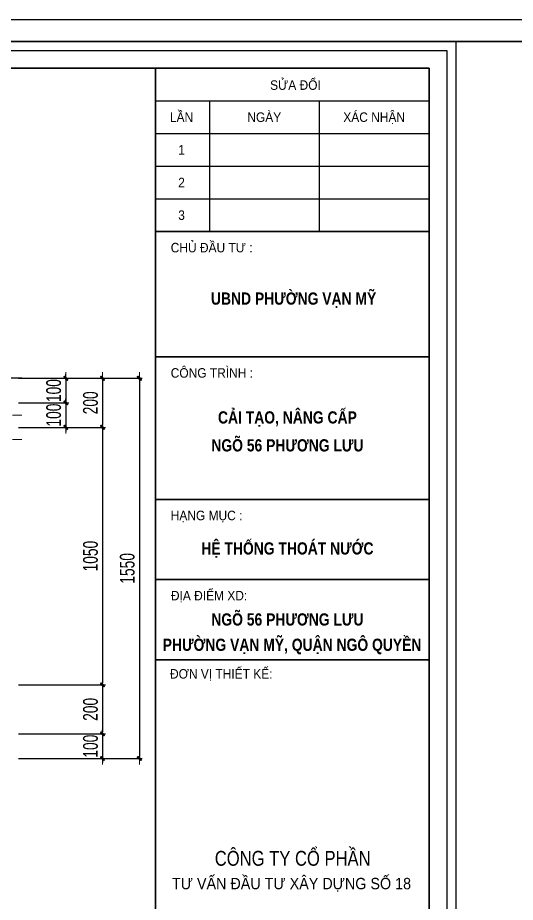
# Model space of a CAD drawing. Header units: inches. Extents: x -676 to 53517, y -16349 to 46516.
# Drawn here: x 34724 to 36753, y 23442 to 27049 of the extents above; entities that cross this region are included whole.
import ezdxf
from ezdxf.enums import TextEntityAlignment as Align

# ---------------------------------------------------------------- set-up
doc = ezdxf.new("R2010")
doc.units = ezdxf.units.IN
doc.header["$MEASUREMENT"] = 0
doc.linetypes.add('HIDDEN', pattern=[0.375, 0.25, -0.125])
for name, color, linetype in [('BT7-THAY', 7, 'Continuous'), ('ENTTNTHIETKE1', 2, 'Continuous'), ('KHUNGTEN', 5, 'Continuous'), ('T.bao', 6, 'Continuous'), ('TXT', 5, 'Continuous')]:
    doc.layers.add(name, color=color, linetype=linetype)
for name, color, linetype, lineweight in [('LC Dim', 8, 'Continuous', 18), ('LC MANH DUT', 35, 'HIDDEN', 5), ('LC Net thay', 7, 'Continuous', 25), ('THEP', 1, 'Continuous', 35)]:
    doc.layers.add(name, color=color, linetype=linetype, lineweight=lineweight)
doc.styles.add('HOATBIF', font='hoatbif.shx', dxfattribs={"width": 0.7})
doc.styles.add('T2', font='', dxfattribs={"width": 0.8})
doc.styles.add('VnAvantH-B', font='')
doc.styles.get('T2').set_extended_font_data('.VnArialH')
doc.styles.get('VnAvantH-B').set_extended_font_data('.VnAvantH', bold=True)
doc.dimstyles.new('1-100(1-25)', dxfattribs={"dimscale": 25, "dimtxt": 2.5, "dimasz": 0.35, "dimexe": 0.5, "dimexo": 0, "dimgap": 0.8, "dimtad": 1, "dimdec": 0, "dimzin": 0, "dimdsep": 46, "dimtxsty": 'HOATBIF', "dimblk1": 'DOT', "dimblk2": 'DOT', "dimsah": 1, "dimcen": -1, "dimdle": 1, "dimclrd": 256, "dimclre": 256, "dimclrt": 4, "dimadec": 3, "dimazin": 2, "dimtfac": 0.333333, "dimtdec": 0, "dimtix": 1, "dimtmove": 2, "dimatfit": 3, "dimldrblk": 'DOT', "dimfxl": 1, "dimtvp": 0.833333, "dimtolj": 1, "dimtzin": 0, "dimarcsym": 0})

# ---------------------------------------------------------------- blocks, each defined once
blk = doc.blocks.new('khung vpn')
at = {"layer": 'Defpoints'}
for p, q in [((52556.46, -4195.446), (52498.758, -4195.446)), ((52498.758, -4195.446), (52498.758, -4235.276)), ((52556.46, -4235.276), (52556.46, -4195.446)), ((52498.758, -4235.276), (52556.46, -4235.276))]:
    blk.add_line(p, q, dxfattribs=at)
at = {"layer": 'KHUNGTEN'}
blk.add_lwpolyline([(52556.243, -4234.885), (52502.048, -4234.885), (52502.048, -4195.662), (52556.243, -4195.662)], close=True, dxfattribs=at)
at = {"layer": 'T.bao'}
for p, q in [((52549.443, -4196.835), (52555.832, -4196.835)), ((52550.703, -4196.835), (52550.703, -4199.885)), ((52553.267, -4196.835), (52553.267, -4199.885)), ((52549.443, -4197.598), (52555.832, -4197.598)), ((52549.443, -4198.36), (52555.832, -4198.36)), ((52549.443, -4199.123), (52555.832, -4199.123))]:
    blk.add_line(p, q, dxfattribs=at)
at = {"layer": 'THEP'}
for p, q in [((52549.443, -4199.885), (52555.832, -4199.885)), ((52549.443, -4202.81), (52555.832, -4202.81)), ((52549.443, -4206.138), (52555.832, -4206.138)), ((52549.443, -4208.009), (52555.832, -4208.009)), ((52549.443, -4209.881), (52555.832, -4209.881))]:
    blk.add_line(p, q, dxfattribs=at)
for points in [[(52555.832, -4234.474), (52502.459, -4234.474), (52502.459, -4196.073), (52555.832, -4196.073)], [(52555.832, -4196.073), (52555.832, -4234.474), (52549.443, -4234.474), (52549.443, -4196.073)]]:
    blk.add_lwpolyline(points, close=True, dxfattribs=at)
at = {"layer": 'TXT', "linetype": 'Continuous'}
blk.add_line((52555.832, -4196.073), (52555.832, -4234.474), dxfattribs=at)
at = {"layer": 'BT7-THAY', "linetype": 'ByBlock', "style": 'VnAvantH-B', "width": 0.85}
for s, p in [('ubnd ph\xadêng v¹n mü', (52552.67, -4201.592)), ('c¶i t¹o, n©ng cÊp', (52552.525, -4204.366)), ('ngâ 56 ph\xad¬ng l\xadu', (52552.525, -4205.018)), ('HÖ THèNG THO¸T N¦íC', (52552.525, -4207.424)), ('ngâ 56 ph\xad¬ng l\xadu', (52552.525, -4209.082)), ('ph\xadêng v¹n mü, quËn ng« quyÒn', (52552.634, -4209.673))]:
    blk.add_text(s, height=0.28512, dxfattribs=at).set_placement(p, align=Align.CENTER)
at = {"layer": 'TXT', "linetype": 'Continuous', "style": 'T2'}
for s, height, width, p in [('söa ®æi', 0.2218, 0.9, (52552.713, -4196.577)), ('lÇn', 0.2218, 0.9, (52550.054, -4197.326)), ('ngµy', 0.2218, 0.9, (52551.985, -4197.326)), ('x¸c nhËn', 0.2218, 0.9, (52554.55, -4197.326)), ('1', 0.222, 0.9, (52550.054, -4198.089)), ('2', 0.222, 0.9, (52550.054, -4198.851)), ('3', 0.222, 0.9, (52550.054, -4199.614)), ('c«ng ty cæ phÇn', 0.34658, 0.8, (52552.648, -4214.689))]:
    blk.add_text(s, height=height, dxfattribs=dict(at, width=width)).set_placement(p, align=Align.CENTER)
at = {"layer": 'TXT', "linetype": 'Continuous', "style": 'T2', "width": 0.9}
for s, height, p in [('chñ ®Çu t\xad :', 0.22181, (52549.802, -4200.371)), ('c«ng tr×nh :', 0.22181, (52549.802, -4203.296)), ('h¹ng môc :', 0.2218, (52549.802, -4206.623)), ('®Þa ®iÓm xd:', 0.22181, (52549.806, -4208.494)), ('®¬n vÞ thiÕt kÕ:', 0.22181, (52549.785, -4210.32))]:
    blk.add_text(s, height=height, dxfattribs=at).set_placement(p)
blk.add_text('t\xad vÊn ®Çu t\xad x©y dùng sè 18', height=0.26617, dxfattribs=at).set_placement((52552.621, -4215.094), align=Align.MIDDLE)
blk = doc.blocks.new('DOT')
at = {"layer": 'LC Dim'}
blk.add_line((-3, 0), (3, 0), dxfattribs=at)
at = {"layer": 'LC Dim', "color": 4}
blk.add_line((-1, -1), (1, 1), dxfattribs=at)
blk.add_lwpolyline([(0.5, 1), (-1, -0.5), (-0.5, -1), (1, 0.5)], close=True, dxfattribs=at)
blk = doc.blocks.new('*D280')
at = {"layer": 'Defpoints', "color": 0, "transparency": 16777216}
for p in [(34728, 25578.4), (34728, 25478.4), (34920.5, 25478.4)]:
    blk.add_point(p, dxfattribs=at)
at = {"layer": 'LC Dim', "lineweight": -2, "transparency": 16777216}
for p, q in [((34728, 25578.4), (34932.5, 25578.4)), ((34920.5, 25586.8), (34920.5, 25595.2)), ((34920.5, 25578.4), (34920.5, 25478.4)), ((34728, 25478.4), (34932.5, 25478.4)), ((34920.5, 25470), (34920.5, 25461.6))]:
    blk.add_line(p, q, dxfattribs=at)
at = {"layer": 'LC Dim', "lineweight": -2, "transparency": 16777216, "xscale": 8.399999999999999, "yscale": 8.399999999999999, "zscale": 8.399999999999999}
for p, rotation in [((34920.5, 25578.4), 270), ((34920.5, 25478.4), 90)]:
    blk.add_blockref('DOT', p, dxfattribs=dict(at, rotation=rotation))
at = {"layer": 'LC Dim', "color": 4, "transparency": 16777216, "insert": (34871.3, 25528.4), "char_height": 60, "attachment_point": 5, "rotation": 90, "style": 'HOATBIF'}
blk.add_mtext('\\A1;100', dxfattribs=at)
blk = doc.blocks.new('_Dot')
at = {"color": 0, "linetype": 'ByBlock', "lineweight": -2}
blk.add_line((-0.5, 0), (-1, 0), dxfattribs=at)
at = {"color": 0, "linetype": 'ByBlock', "const_width": 0.5}
blk.add_lwpolyline([(-0.25, 0, 1), (0.25, 0, 1)], format="xyb", close=True, dxfattribs=at)
blk = doc.blocks.new('*D281')
at = {"layer": 'Defpoints', "color": 0, "transparency": 16777216}
for p in [(34728, 25478.4), (34728, 25378.4), (34920.5, 25378.4)]:
    blk.add_point(p, dxfattribs=at)
at = {"layer": 'LC Dim', "lineweight": -2, "transparency": 16777216}
for p, q in [((34728, 25478.4), (34932.5, 25478.4)), ((34920.5, 25486.8), (34920.5, 25495.2)), ((34920.5, 25478.4), (34920.5, 25378.4)), ((34728, 25378.4), (34932.5, 25378.4)), ((34920.5, 25370), (34920.5, 25361.6))]:
    blk.add_line(p, q, dxfattribs=at)
at = {"layer": 'LC Dim', "lineweight": -2, "transparency": 16777216, "xscale": 8.399999999999999, "yscale": 8.399999999999999, "zscale": 8.399999999999999}
for p, rotation in [((34920.5, 25478.4), 270), ((34920.5, 25378.4), 90)]:
    blk.add_blockref('DOT', p, dxfattribs=dict(at, rotation=rotation))
at = {"layer": 'LC Dim', "color": 4, "transparency": 16777216, "insert": (34871.3, 25428.4), "char_height": 60, "attachment_point": 5, "rotation": 90, "style": 'HOATBIF'}
blk.add_mtext('\\A1;100', dxfattribs=at)
blk = doc.blocks.new('*D282')
at = {"layer": 'Defpoints', "color": 0, "transparency": 16777216}
for p in [(34728, 25578.4), (34728, 25378.4), (35070.5, 25378.4)]:
    blk.add_point(p, dxfattribs=at)
at = {"layer": 'LC Dim', "lineweight": -2, "transparency": 16777216}
for p, q in [((34728, 25578.4), (35082.5, 25578.4)), ((35070.5, 25570), (35070.5, 25386.8)), ((34728, 25378.4), (35082.5, 25378.4))]:
    blk.add_line(p, q, dxfattribs=at)
at = {"layer": 'LC Dim', "lineweight": -2, "transparency": 16777216, "xscale": 8.399999999999999, "yscale": 8.399999999999999, "zscale": 8.399999999999999}
for p, rotation in [((35070.5, 25578.4), 90), ((35070.5, 25378.4), 270)]:
    blk.add_blockref('DOT', p, dxfattribs=dict(at, rotation=rotation))
at = {"layer": 'LC Dim', "color": 4, "transparency": 16777216, "insert": (35021.3, 25478.4), "char_height": 60, "attachment_point": 5, "rotation": 90, "style": 'HOATBIF'}
blk.add_mtext('\\A1;200', dxfattribs=at)
blk = doc.blocks.new('*D283')
at = {"layer": 'Defpoints', "color": 0, "transparency": 16777216}
for p in [(34728, 25378.4), (34728, 24328.4), (35070.5, 24328.4)]:
    blk.add_point(p, dxfattribs=at)
at = {"layer": 'LC Dim', "lineweight": -2, "transparency": 16777216}
for p, q in [((34728, 25378.4), (35082.5, 25378.4)), ((35070.5, 25370), (35070.5, 24336.8)), ((34728, 24328.4), (35082.5, 24328.4))]:
    blk.add_line(p, q, dxfattribs=at)
at = {"layer": 'LC Dim', "lineweight": -2, "transparency": 16777216, "xscale": 8.399999999999999, "yscale": 8.399999999999999, "zscale": 8.399999999999999}
for p, rotation in [((35070.5, 25378.4), 90), ((35070.5, 24328.4), 270)]:
    blk.add_blockref('DOT', p, dxfattribs=dict(at, rotation=rotation))
at = {"layer": 'LC Dim', "color": 4, "transparency": 16777216, "insert": (35021.3, 24853.4), "char_height": 60, "attachment_point": 5, "rotation": 90, "style": 'HOATBIF'}
blk.add_mtext('\\A1;1050', dxfattribs=at)
blk = doc.blocks.new('*D284')
at = {"layer": 'Defpoints', "color": 0, "transparency": 16777216}
for p in [(34728, 24328.4), (34728, 24128.4), (35070.5, 24128.4)]:
    blk.add_point(p, dxfattribs=at)
at = {"layer": 'LC Dim', "lineweight": -2, "transparency": 16777216}
for p, q in [((34728, 24328.4), (35082.5, 24328.4)), ((35070.5, 24320), (35070.5, 24136.8)), ((34728, 24128.4), (35082.5, 24128.4))]:
    blk.add_line(p, q, dxfattribs=at)
at = {"layer": 'LC Dim', "lineweight": -2, "transparency": 16777216, "xscale": 8.399999999999999, "yscale": 8.399999999999999, "zscale": 8.399999999999999}
for p, rotation in [((35070.5, 24328.4), 90), ((35070.5, 24128.4), 270)]:
    blk.add_blockref('DOT', p, dxfattribs=dict(at, rotation=rotation))
at = {"layer": 'LC Dim', "color": 4, "transparency": 16777216, "insert": (35021.3, 24228.4), "char_height": 60, "attachment_point": 5, "rotation": 90, "style": 'HOATBIF'}
blk.add_mtext('\\A1;200', dxfattribs=at)
blk = doc.blocks.new('*D285')
at = {"layer": 'Defpoints', "color": 0, "transparency": 16777216}
for p in [(34728, 24128.4), (34728, 24028.4), (35070.5, 24028.4)]:
    blk.add_point(p, dxfattribs=at)
at = {"layer": 'LC Dim', "lineweight": -2, "transparency": 16777216}
for p, q in [((35070.5, 24136.8), (35070.5, 24145.2)), ((34728, 24128.4), (35082.5, 24128.4)), ((35070.5, 24128.4), (35070.5, 24028.4)), ((34728, 24028.4), (35082.5, 24028.4)), ((35070.5, 24020), (35070.5, 24011.6))]:
    blk.add_line(p, q, dxfattribs=at)
at = {"layer": 'LC Dim', "lineweight": -2, "transparency": 16777216, "xscale": 8.399999999999999, "yscale": 8.399999999999999, "zscale": 8.399999999999999}
for p, rotation in [((35070.5, 24128.4), 270), ((35070.5, 24028.4), 90)]:
    blk.add_blockref('DOT', p, dxfattribs=dict(at, rotation=rotation))
at = {"layer": 'LC Dim', "color": 4, "transparency": 16777216, "insert": (35021.3, 24078.4), "char_height": 60, "attachment_point": 5, "rotation": 90, "style": 'HOATBIF'}
blk.add_mtext('\\A1;100', dxfattribs=at)
blk = doc.blocks.new('*D286')
at = {"layer": 'Defpoints', "color": 0, "transparency": 16777216}
for p in [(34728, 25578.4), (34728, 24028.4), (35220.5, 24028.4)]:
    blk.add_point(p, dxfattribs=at)
at = {"layer": 'LC Dim', "lineweight": -2, "transparency": 16777216}
for p, q in [((34728, 25578.4), (35232.5, 25578.4)), ((35220.5, 25570), (35220.5, 24036.8)), ((34728, 24028.4), (35232.5, 24028.4))]:
    blk.add_line(p, q, dxfattribs=at)
at = {"layer": 'LC Dim', "lineweight": -2, "transparency": 16777216, "xscale": 8.399999999999999, "yscale": 8.399999999999999, "zscale": 8.399999999999999}
for p, rotation in [((35220.5, 25578.4), 90), ((35220.5, 24028.4), 270)]:
    blk.add_blockref('DOT', p, dxfattribs=dict(at, rotation=rotation))
at = {"layer": 'LC Dim', "color": 4, "transparency": 16777216, "insert": (35171.3, 24803.4), "char_height": 60, "attachment_point": 5, "rotation": 90, "style": 'HOATBIF'}
blk.add_mtext('\\A1;1550', dxfattribs=at)

msp = doc.modelspace()

# ---------------------------------------------------------------- linework, layer by layer
at = {"layer": 'LC MANH DUT', "ltscale": 150, "elevation": 0}
for points in [[(34741.3, 25428.4), (32027.3, 25428.4)], [(34741.3, 25328.4), (32027.3, 25328.4)]]:
    msp.add_lwpolyline(points, dxfattribs=at)
at = {"layer": 'LC Net thay', "elevation": 0}
msp.add_lwpolyline([(34741.3, 25578.4), (32027.3, 25578.4)], dxfattribs=at)

# ---------------------------------------------------------------- block references
at = {"layer": 'ENTTNTHIETKE1', "color": 6, "xscale": 223.6997468349806, "yscale": 223.6997468349806, "zscale": 223.6997468349806, "rotation": 359.9992162943872}
msp.add_blockref('khung vpn', (-11717514.6, 974543.2, 0), dxfattribs=at)
at = {"layer": 'ENTTNTHIETKE1', "color": 6}
for p, xscale, yscale, zscale in [((-9144699.3, 759864.6, 0), 174.6923362277684, 174.6923362275322, 174.6923362275149), ((-7606096.9, 637712.4, 0), 145.5769351532813, 145.5769351530844, 145.57693515307)]:
    msp.add_blockref('khung vpn', p, dxfattribs=dict(at, xscale=xscale, yscale=yscale, zscale=zscale))

# ---------------------------------------------------------------- dimensions: what is measured, and where the dimension line sits
at = {"layer": 'LC Dim'}
for base, p2, picture, middle in [((34920.5, 25478.4), (34728, 25478.4), '*D280', (34871.3, 25528.4)), ((35070.5, 25378.4), (34728, 25378.4), '*D282', (35021.3, 25478.4)), ((35220.5, 24028.4), (34728, 24028.4), '*D286', (35171.3, 24803.4))]:
    dim = msp.add_linear_dim(base=base, p1=(34728, 25578.4), p2=p2, angle=90, dimstyle='1-100(1-25)', override={"dimscale": 24}, dxfattribs=at)
    dim.commit()
    dim.dimension.update_dxf_attribs({"geometry": picture, "text_midpoint": middle})
at = {"layer": 'LC Dim', "color": 1}
for base, p1, p2, picture, middle in [((34920.5, 25378.4), (34728, 25478.4), (34728, 25378.4), '*D281', (34871.3, 25428.4)), ((35070.5, 24328.4), (34728, 25378.4), (34728, 24328.4), '*D283', (35021.3, 24853.4)), ((35070.5, 24128.4), (34728, 24328.4), (34728, 24128.4), '*D284', (35021.3, 24228.4)), ((35070.5, 24028.4), (34728, 24128.4), (34728, 24028.4), '*D285', (35021.3, 24078.4))]:
    dim = msp.add_linear_dim(base=base, p1=p1, p2=p2, angle=90, dimstyle='1-100(1-25)', override={"dimscale": 24}, dxfattribs=at)
    dim.commit()
    dim.dimension.update_dxf_attribs({"geometry": picture, "text_midpoint": middle})

doc.saveas('drawing.dxf')
